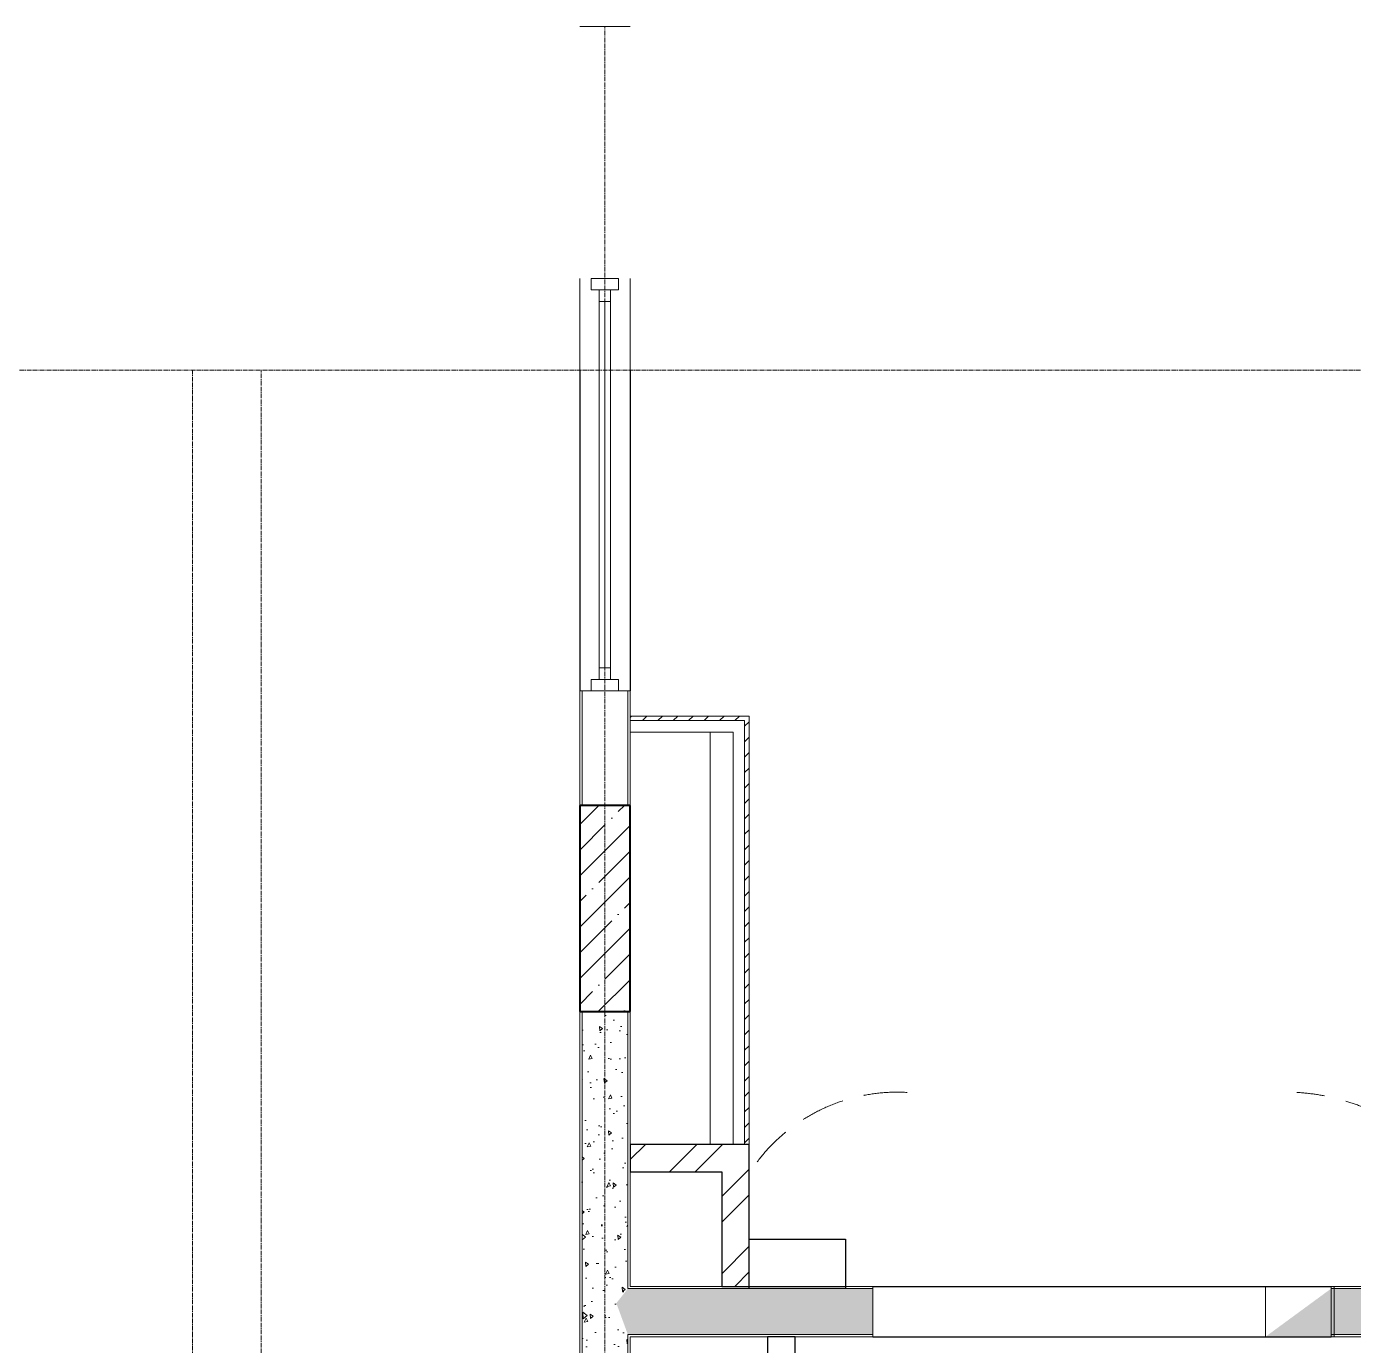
# Model space of a CAD drawing. Header units: millimetres. Extents: x -24360 to 609566, y -391049 to 148426.
# Drawn here: x 199304 to 205097, y 24596 to 30354 of the extents above; entities that cross this region are included whole.
import ezdxf

# ---------------------------------------------------------------- set-up
doc = ezdxf.new("R2010")
doc.units = ezdxf.units.MM
for name, pattern in [('CENTER2', [28.575, 19.05, -3.175, 3.175, -3.175]), ('DASHED', [19.05, 12.7, -6.35]), ('HIDDEN2', [4.7625, 3.175, -1.5875])]:
    doc.linetypes.add(name, pattern=pattern)
for name, color, linetype, lineweight in [('АР_Двери_внутренние_антипаника', 7, 'Continuous', 0), ('АР_Колонны', 70, 'Continuous', 30), ('АР_Окна', 4, 'Continuous', 5), ('АР_Стены ГКЛ', 1, 'Continuous', 15), ('АР_Стены ЖБ', 7, 'Continuous', 30), ('АР_Стены кирпич', 32, 'Continuous', 25), ('АР_Стены ПЕНОблок', 52, 'Continuous', 20), ('АР_Тонкая', 254, 'Continuous', 5), ('АР_Штриховка', 8, 'Continuous', 0), ('ОВ_Отопление', 30, 'Continuous', 5), ('СС_Отверстия', 72, 'Continuous', 9)]:
    doc.layers.add(name, color=color, linetype=linetype, lineweight=lineweight)
for name, color, linetype, lineweight, true_color in [('АР_Оси_РД_100', 7, 'Continuous', 0, 0x525252), ('МАГНИТЫ', 7, 'Continuous', 0, 0xd100d1), ('РД_Витраж_вн', 7, 'Continuous', 25, 0x148aff), ('РД_проем_инж перемыч_фахверк', 7, 'Continuous', 18, 0xff1f1f)]:
    doc.layers.add(name, color=color, linetype=linetype, lineweight=lineweight, true_color=true_color)
doc.layers.add('РД_Проем', color=230, linetype='Continuous', lineweight=0, plot=False)

msp = doc.modelspace()

# ---------------------------------------------------------------- hatches: boundary and pattern name
at = {"layer": 'АР_Стены ГКЛ', "linetype": 'Continuous', "lineweight": 0, "true_color": 0x000000}
h = msp.add_hatch(dxfattribs=at)
h.set_pattern_fill('ANSI31', color=18, scale=15, style=0)
h.set_pattern_definition([(45, (194029.4, -14045.81), (-33.67596, 33.67596), [])])
h.paths.add_polyline_path([(201939.4, 27344.189), (201939.4, 27324.189), (202439.4, 27324.189), (202459.4, 27344.189)], flags=0)
h = msp.add_hatch(dxfattribs=at)
h.set_pattern_fill('ANSI31', color=18, scale=15, angle=-360, style=0)
h.set_pattern_definition([(45, (194029.4, -14045.81), (-33.67596, 33.67596), [])])
h.paths.add_polyline_path([(202459.4, 27344.189), (202439.4, 27324.189), (202439.4, 25474.189), (202459.4, 25474.189)], flags=0)
at = {"layer": 'АР_Штриховка', "linetype": 'Continuous', "lineweight": 5, "true_color": 0x000000}
h = msp.add_hatch(dxfattribs=at)
h.set_pattern_fill('ANSI35', color=18, scale=25, style=0)
h.set_pattern_definition([(45, (194029.4, -14045.81), (-112.2532, 112.2532), []), (45, (194141.65, -14045.81), (-112.2532, 112.2532), [198.4375, -39.6875, 0, -39.6875])])
h.paths.add_polyline_path([(201719.4, 26054.189), (201939.4, 26054.189), (201939.4, 26954.189), (201719.4, 26954.189)], flags=0)
at = {"layer": 'АР_Штриховка', "linetype": 'Continuous', "lineweight": 0, "true_color": 0x000000}
h = msp.add_hatch(dxfattribs=at)
h.set_pattern_fill('AR-CONC', color=18, angle=-315, style=0)
h.set_pattern_definition([(95, (194029.4, -14045.81), (140.09465, 117.5534), [19.05, -209.55]), (40, (194029.4, -14045.81), (-160.01845, 110.1767), [15.24, -167.6406]), (145.45144, (194041.07, -14036.02), (-19.9238, 227.7301), [16.19, -178.09024]), (91.1842, (193993.48, -14009.9), (221.4102, 161.9534), [28.575, -314.325]), (141.63556, (194011.93, -13996.4), (-7.0866, 342.8268), [24.285, -267.1356]), (36.18415, (193993.48, -14009.9), (-7.0866, 342.8268), [22.86, -251.4597]), (66, (194020.42, -14000.91), (179.52, 34.89515), [19.05, -209.55]), (11, (194020.42, -14000.91), (-86.5399, 173.9412), [15.24, -167.64]), (116.45145, (194035.38, -13998), (92.98005, 208.83634), [16.19, -178.0899]), (82.5, (194029.4, -14045.81), (-57.60547, 61.97341), [0, -165.608, 0, -170.18, 0, -168.275]), (52.5, (194029.4, -14045.81), (-23.58973, 118.087), [0, -97.028, 0, -161.798, 0, -64.135]), (12.5, (193989.35, -14085.86), (99.92786, 91.8262), [0, -63.5, 0, -198.12, 0, -262.89]), (2.5, (193971.39, -14103.82), (86.7639, 122.7224), [0, -82.55, 0, -131.572, 0, -186.69])])
h.paths.add_polyline_path([(201929.4, 26054.189), (201729.4, 26054.189), (201729.4, 24854.189), (201879.4, 24780.855), (201929.4, 24844.189)], flags=0)
h.paths.add_polyline_path([(201929.4, 24644.189), (201879.4, 24780.855), (201729.4, 24854.189), (201729.4, 22554.189), (201929.4, 22554.189)], flags=0)
h = msp.add_hatch(dxfattribs=at)
h.set_pattern_fill('ANSI32', color=18, scale=25, style=0)
h.set_pattern_definition([(45, (194029.4, -14045.8), (-168.3798, 168.3798), []), (45, (194141.65, -14045.8), (-168.3798, 168.3798), [])])
h.paths.add_polyline_path([(201939.4, 25474.189), (201939.4, 25354.189), (202339.4, 25354.189), (202459.4, 25474.189)], flags=0)
h = msp.add_hatch(dxfattribs=at)
h.set_pattern_fill('ANSI32', color=18, scale=25, angle=-360, style=0)
h.set_pattern_definition([(45, (194029.4, -14045.8), (-168.3798, 168.3798), []), (45, (194141.65, -14045.8), (-168.3798, 168.3798), [])])
h.paths.add_polyline_path([(202459.4, 25474.189), (202339.4, 25354.189), (202339.4, 24854.189), (202459.4, 24854.189)], flags=0)
h = msp.add_hatch(dxfattribs=at)
h.set_pattern_fill('AR-CONC', color=18, angle=405, style=0)
h.set_pattern_definition([(95, (194029.4, -14045.81), (140.09465, 117.5534), [19.05, -209.55]), (40, (194029.4, -14045.81), (-160.01845, 110.1767), [15.24, -167.6406]), (145.45144, (194041.07, -14036.02), (-19.9238, 227.7301), [16.19, -178.09024]), (91.1842, (193993.48, -14009.9), (221.4102, 161.9534), [28.575, -314.325]), (141.63556, (194011.93, -13996.4), (-7.0866, 342.8268), [24.285, -267.1356]), (36.18415, (193993.48, -14009.9), (-7.0866, 342.8268), [22.86, -251.4597]), (66, (194020.42, -14000.91), (179.52, 34.89515), [19.05, -209.55]), (11, (194020.42, -14000.91), (-86.5399, 173.9412), [15.24, -167.64]), (116.45145, (194035.38, -13998), (92.98005, 208.83634), [16.19, -178.0899]), (82.5, (194029.4, -14045.81), (-57.60547, 61.97341), [0, -165.608, 0, -170.18, 0, -168.275]), (52.5, (194029.4, -14045.81), (-23.58973, 118.087), [0, -97.028, 0, -161.798, 0, -64.135]), (12.5, (193989.35, -14085.86), (99.92786, 91.8262), [0, -63.5, 0, -198.12, 0, -262.89]), (2.5, (193971.39, -14103.82), (86.7639, 122.7224), [0, -82.55, 0, -131.572, 0, -186.69])])
h.paths.add_polyline_path([(206219.4, 24644.189), (206219.4, 24844.189), (205819.4, 24844.189), (205819.4, 24644.189)], flags=0)
h.paths.add_polyline_path([(205819.4, 24644.189), (205819.4, 24844.189), (204999.4, 24844.189), (204999.4, 24644.189)], flags=0)
h.paths.add_polyline_path([(202999.4, 24644.189), (202999.4, 24844.189), (202339.4, 24844.189), (202339.4, 24644.189)], flags=0)
h.paths.add_polyline_path([(202339.4, 24644.189), (202339.4, 24844.189), (201929.4, 24844.189), (201879.4, 24780.855), (201929.4, 24644.189)], flags=0)
h = msp.add_hatch(dxfattribs=at)
h.set_pattern_fill('ANSI32', color=18, scale=25, angle=-360, style=0)
h.set_pattern_definition([(45, (194029.4, -14045.8), (-168.3798, 168.3798), []), (45, (194141.65, -14045.8), (-168.3798, 168.3798), [])])
h.paths.add_polyline_path([(202659.395, 24634.189), (202539.395, 24634.189), (202539.4, 23084.189), (202569.4, 23044.189), (202659.4, 23084.189)], flags=0)
h.paths.add_polyline_path([(202659.4, 23084.189), (202569.4, 23044.189), (202539.4, 22964.189), (202539.402, 22254.189), (202659.403, 22134.189)], flags=0)
at = {"layer": 'СС_Отверстия', "linetype": 'Continuous', "lineweight": 5, "true_color": 0x000000}
for points in [[(205013.092, 24634.189), (205013.092, 24854.189), (204863.092, 24744.189)], [(204713.092, 24634.189), (205013.092, 24634.189), (204863.092, 24744.189)]]:
    msp.add_hatch(color=18, dxfattribs=at).paths.add_polyline_path(points, flags=0)

# ---------------------------------------------------------------- linework, layer by layer
at = {"layer": 'АР_Двери_внутренние_антипаника', "color": 18, "linetype": 'DASHED', "lineweight": 0, "ltscale": 15, "true_color": 0x000000}
for centre, radius, start, end in [((203105.875, 24934.904), 767.202, 86.7483429, 142.8816089), ((204800.091, 24796.476), 905.738, 6.8309683, 86.8787178)]:
    msp.add_arc(centre, radius, start, end, dxfattribs=at)
at = {"layer": 'АР_Колонны', "color": 18, "linetype": 'HIDDEN2', "lineweight": 25, "true_color": 0x000000}
for p, q in [((201719.4, 26954.189), (201939.4, 26954.189)), ((201719.4, 26054.189), (201719.4, 26954.189)), ((201939.4, 26954.189), (201939.4, 26054.189)), ((201939.4, 26054.189), (201719.4, 26054.189))]:
    msp.add_line(p, q, dxfattribs=at)
at = {"layer": 'АР_Колонны', "color": 18, "linetype": 'Continuous', "lineweight": 30, "true_color": 0x000000}
for p, q in [((201939.4, 26954.189), (201719.4, 26954.189)), ((201719.4, 26954.189), (201719.4, 26054.189)), ((201939.4, 26054.189), (201939.4, 26954.189)), ((201719.4, 26054.189), (201939.4, 26054.189))]:
    msp.add_line(p, q, dxfattribs=at)
at = {"layer": 'АР_Окна', "color": 18, "linetype": 'Continuous', "lineweight": 5, "true_color": 0x000000}
for p, q in [((201719.4, 27454.189), (201719.4, 29254.189)), ((201939.4, 27454.189), (201939.4, 29254.189)), ((201854.4, 29154.189), (201804.4, 29154.189)), ((201829.4, 27554.189), (201829.4, 29154.189)), ((201854.4, 27554.189), (201804.4, 27554.189))]:
    msp.add_line(p, q, dxfattribs=at)
for points in [[(201769.4, 29204.189), (201769.4, 29254.189), (201889.4, 29254.189), (201889.4, 29204.189)], [(201854.4, 27504.189), (201804.4, 27504.189), (201804.4, 29204.189), (201854.4, 29204.189)], [(201769.4, 27504.189), (201769.4, 27454.189), (201889.4, 27454.189), (201889.4, 27504.189)]]:
    msp.add_lwpolyline(points, close=True, dxfattribs=at)
at = {"layer": 'АР_Оси_РД_100', "linetype": 'CENTER2'}
msp.add_line((223584.4, 28854.189), (188074.442, 28854.189), dxfattribs=at)
for points in [[(201829.4, -4259.177), (201829.4, 30354.189)], [(200029.4, 28854.189), (200029.4, -4298.736)], [(200329.4, -4300.007), (200329.4, 28854.189)]]:
    msp.add_lwpolyline(points, dxfattribs=at)
at = {"layer": 'АР_Стены ГКЛ', "color": 18, "linetype": 'Continuous', "lineweight": 5, "true_color": 0x000000}
for p, q in [((201939.4, 27344.189), (201939.4, 27324.189)), ((202459.4, 27344.189), (201939.4, 27344.189)), ((202459.4, 25474.189), (202459.4, 27344.189)), ((201939.4, 27324.189), (201939.4, 27274.189)), ((202439.4, 27324.189), (201939.4, 27324.189)), ((201939.4, 27324.189), (202439.4, 27324.189)), ((202439.4, 25474.189), (202439.4, 27324.189)), ((202439.4, 27324.189), (202439.4, 25474.189)), ((201939.4, 27274.189), (202389.4, 27274.189)), ((202389.4, 27274.189), (202389.4, 25474.189)), ((202389.4, 25474.189), (202439.4, 25474.189)), ((202439.4, 25474.189), (202459.4, 25474.189))]:
    msp.add_line(p, q, dxfattribs=at)
at = {"layer": 'АР_Стены ЖБ', "color": 18, "linetype": 'Continuous', "lineweight": 40, "true_color": 0x000000}
for p, q in [((201939.4, 26954.189), (201719.4, 26954.189)), ((201719.4, 26954.189), (201719.4, 26054.189)), ((201939.4, 26054.189), (201939.4, 26954.189)), ((201719.4, 26054.189), (201939.4, 26054.189))]:
    msp.add_line(p, q, dxfattribs=at)
at = {"layer": 'АР_Стены кирпич', "color": 18, "linetype": 'Continuous', "lineweight": 25, "true_color": 0x000000}
for p, q in [((201939.4, 25474.189), (201939.4, 25354.189)), ((202459.4, 25474.189), (201939.4, 25474.189)), ((202459.4, 24854.189), (202459.4, 25474.189)), ((201939.4, 25354.189), (202339.4, 25354.189)), ((202339.4, 25354.189), (202339.4, 24854.189)), ((202339.4, 24854.189), (202459.4, 24854.189)), ((202659.395, 24634.189), (202539.395, 24634.189)), ((202539.395, 24634.189), (202539.4, 23084.189)), ((202659.4, 23084.189), (202659.395, 24634.189))]:
    msp.add_line(p, q, dxfattribs=at)
at = {"layer": 'АР_Стены ПЕНОблок', "color": 18, "linetype": 'Continuous', "lineweight": 20, "true_color": 0x000000}
for p, q in [((201729.4, 30354.189), (201929.4, 30354.189)), ((201929.4, 27454.189), (201729.4, 27454.189)), ((201729.4, 27454.189), (201729.4, 26954.189)), ((201929.4, 26954.189), (201929.4, 27454.189)), ((201729.4, 26954.189), (201929.4, 26954.189)), ((201929.4, 26054.189), (201729.4, 26054.189)), ((201729.4, 26054.189), (201729.4, 24854.189)), ((201929.4, 24844.189), (201929.4, 26054.189)), ((201729.4, 24854.189), (201729.4, 22554.189)), ((202339.4, 24844.189), (201929.4, 24844.189)), ((202999.4, 24844.189), (202339.4, 24844.189)), ((202999.4, 24644.189), (202999.4, 24844.189)), ((205819.4, 24844.189), (204999.4, 24844.189)), ((204999.4, 24844.189), (204999.4, 24644.189)), ((201929.4, 24644.189), (202339.4, 24644.189)), ((201929.4, 22554.189), (201929.4, 24644.189)), ((202339.4, 24644.189), (202999.4, 24644.189)), ((204999.4, 24644.189), (205819.4, 24644.189))]:
    msp.add_line(p, q, dxfattribs=at)
at = {"layer": 'АР_Тонкая', "color": 18, "linetype": 'Continuous', "lineweight": 0, "true_color": 0x000000}
for p, q in [((201719.4, 30354.189), (201729.4, 30354.189)), ((201929.4, 30354.189), (201939.4, 30354.189)), ((201729.4, 27454.189), (201719.4, 27454.189)), ((201719.4, 27454.189), (201719.4, 26954.189)), ((201729.4, 26954.189), (201729.4, 27454.189)), ((201939.4, 27454.189), (201929.4, 27454.189)), ((201929.4, 27454.189), (201929.4, 26954.189)), ((201939.4, 26954.189), (201939.4, 27454.189)), ((201719.4, 26954.189), (201729.4, 26954.189)), ((201929.4, 26954.189), (201939.4, 26954.189)), ((201729.4, 26054.189), (201719.4, 26054.189)), ((201719.4, 26054.189), (201719.4, 24854.189)), ((201729.4, 24854.189), (201729.4, 26054.189)), ((201939.4, 26054.189), (201929.4, 26054.189)), ((201929.4, 26054.189), (201929.4, 24844.189)), ((201939.4, 24854.189), (201939.4, 26054.189)), ((201719.4, 24854.189), (201719.4, 22554.189)), ((201729.4, 22554.189), (201729.4, 24854.189)), ((202339.4, 24854.189), (201939.4, 24854.189)), ((202999.4, 24854.189), (202339.4, 24854.189)), ((202999.4, 24844.189), (202999.4, 24854.189)), ((205819.4, 24854.189), (204999.4, 24854.189)), ((204999.4, 24854.189), (204999.4, 24844.189)), ((201929.4, 24844.189), (202339.4, 24844.189)), ((202339.4, 24844.189), (202999.4, 24844.189)), ((204999.4, 24844.189), (205819.4, 24844.189)), ((202339.4, 24644.189), (201929.4, 24644.189)), ((201929.4, 24644.189), (201929.4, 22554.189)), ((201939.4, 24634.189), (202339.4, 24634.189)), ((201939.4, 22554.189), (201939.4, 24634.189)), ((202999.4, 24644.189), (202339.4, 24644.189)), ((202339.4, 24634.189), (202999.4, 24634.189)), ((202999.4, 24634.189), (202999.4, 24644.189)), ((205819.4, 24644.189), (204999.4, 24644.189)), ((204999.4, 24644.189), (204999.4, 24634.189)), ((204999.4, 24634.189), (205819.4, 24634.189))]:
    msp.add_line(p, q, dxfattribs=at)
at = {"layer": 'МАГНИТЫ', "color": 18, "lineweight": 30, "true_color": 0x000000}
for p, q in [((202459.4, 24844.189), (202459.4, 25060.861)), ((202459.4, 25060.861), (202879.074, 25060.861)), ((202459.4, 24844.189), (202459.4, 25060.861)), ((202459.4, 25060.861), (202879.074, 25060.861)), ((202879.074, 25060.861), (202879.074, 24844.189)), ((202879.074, 25060.861), (202879.074, 24844.189)), ((202879.074, 24844.189), (202459.4, 24844.189)), ((202879.074, 24844.189), (202459.4, 24844.189))]:
    msp.add_line(p, q, dxfattribs=at)
at = {"layer": 'ОВ_Отопление', "color": 18, "true_color": 0x000000}
for p, q in [((201939.4, 25474.189), (201939.4, 27274.189)), ((201939.4, 27274.189), (202289.4, 27274.189)), ((202289.4, 27274.189), (202289.4, 25474.189)), ((202289.4, 25474.189), (201939.4, 25474.189))]:
    msp.add_line(p, q, dxfattribs=at)
at = {"layer": 'РД_Витраж_вн', "color": 18, "linetype": 'Continuous', "lineweight": 25, "true_color": 0x000000}
for p, q in [((201719.4, 28854.189), (201719.4, 27454.189)), ((201939.4, 28854.189), (201939.4, 27454.189)), ((202999.4, 24854.189), (204999.4, 24854.189)), ((202999.4, 24634.189), (204999.4, 24634.189))]:
    msp.add_line(p, q, dxfattribs=at)
at = {"layer": 'РД_Проем', "color": 18, "linetype": 'Continuous', "lineweight": 0, "true_color": 0x000000}
for p, q in [((201719.4, 28854.189), (201719.4, 27454.189)), ((201939.4, 28854.189), (201939.4, 27454.189)), ((202999.4, 24854.189), (204999.4, 24854.189)), ((202999.4, 24634.189), (204999.4, 24634.189))]:
    msp.add_line(p, q, dxfattribs=at)
at = {"layer": 'РД_проем_инж перемыч_фахверк', "color": 18, "linetype": 'Continuous', "lineweight": 18, "true_color": 0x000000}
for p, q in [((201719.4, 28854.189), (201719.4, 27454.189)), ((201939.4, 28854.189), (201939.4, 27454.189)), ((202999.4, 24854.189), (204999.4, 24854.189)), ((202999.4, 24634.189), (204999.4, 24634.189))]:
    msp.add_line(p, q, dxfattribs=at)
at = {"layer": 'СС_Отверстия', "color": 18, "linetype": 'Continuous', "lineweight": 9, "true_color": 0x000000}
for p, q in [((205013.092, 24854.189), (204713.092, 24854.189)), ((204713.092, 24634.189), (204713.092, 24854.189)), ((205013.092, 24634.189), (205013.092, 24854.189)), ((205013.092, 24634.189), (204713.092, 24634.189))]:
    msp.add_line(p, q, dxfattribs=at)

doc.saveas('drawing.dxf')
